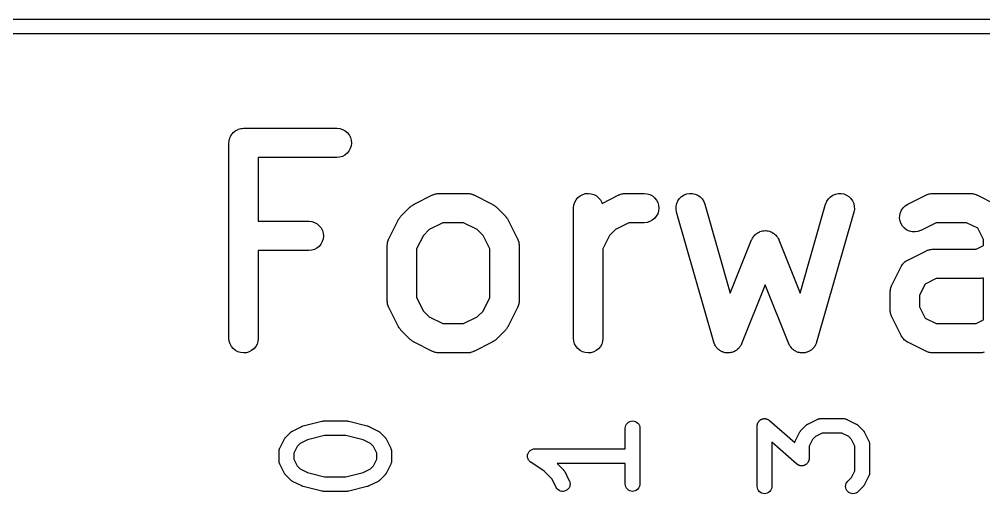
# Model space of a CAD drawing. Extents: x 108.9 to 171.3, y -114.4 to -56.8.
# Drawn here: x 141.5 to 151.36, y -61.68 to -56.82 of the extents above; entities that cross this region are included whole.
import ezdxf

# ---------------------------------------------------------------- set-up
doc = ezdxf.new("R2010")
doc.units = 0
doc.header["$MEASUREMENT"] = 0
doc.layers.add('BLACK', color=7, linetype='CONTINUOUS')

msp = doc.modelspace()

# ---------------------------------------------------------------- linework, layer by layer
at = {"layer": 'BLACK', "linetype": 'CONTINUOUS'}
for p, q in [((108.97, -56.821), (171.192, -56.821)), ((171.121, -56.971), (109.041, -56.971)), ((143.68, -57.9912), (143.689, -57.9803)), ((143.689, -57.9803), (143.69, -57.98)), ((143.69, -57.9796), (143.701, -57.9707)), ((143.69, -57.98), (143.69, -57.9796)), ((143.701, -57.9707), (143.712, -57.9618)), ((143.712, -57.9618), (143.713, -57.9616)), ((143.713, -57.9612), (143.726, -57.9547)), ((143.713, -57.9616), (143.713, -57.9612)), ((143.726, -57.9547), (143.738, -57.9481)), ((143.738, -57.9479), (143.739, -57.9477)), ((143.738, -57.9481), (143.738, -57.9479)), ((143.739, -57.9477), (143.753, -57.9437)), ((143.753, -57.9437), (143.766, -57.9396)), ((143.766, -57.9396), (143.767, -57.9396)), ((143.767, -57.9394), (143.781, -57.9381)), ((143.767, -57.9396), (143.767, -57.9394)), ((143.781, -57.9381), (143.795, -57.9368)), ((143.795, -57.9368), (144.748, -57.9368)), ((144.748, -57.9368), (144.75, -57.9368)), ((144.75, -57.9368), (144.779, -57.94)), ((144.779, -57.94), (144.807, -57.9489)), ((144.807, -57.9489), (144.832, -57.963)), ((144.832, -57.963), (144.855, -57.9818)), ((144.855, -57.9818), (144.873, -58.0046)), ((143.645, -58.0847), (143.647, -58.0706)), ((143.647, -58.0706), (143.648, -58.0566)), ((143.648, -58.0556), (143.653, -58.0421)), ((143.648, -58.0561), (143.648, -58.0556)), ((143.648, -58.0566), (143.648, -58.0561)), ((143.653, -58.0421), (143.657, -58.0286)), ((143.657, -58.0277), (143.664, -58.0153)), ((143.657, -58.0282), (143.657, -58.0277)), ((143.657, -58.0286), (143.657, -58.0282)), ((143.664, -58.0153), (143.671, -58.0029)), ((143.671, -58.002), (143.68, -57.9912)), ((143.671, -58.0025), (143.671, -58.002)), ((143.671, -58.0029), (143.671, -58.0025)), ((144.873, -58.0046), (144.887, -58.0306)), ((144.887, -58.0306), (144.895, -58.0587)), ((144.895, -58.0587), (144.898, -58.0878)), ((143.645, -58.0857), (143.645, -58.0847)), ((143.645, -58.0868), (143.645, -58.0857)), ((143.645, -58.0857), (143.645, -58.0857)), ((143.645, -58.0857), (143.645, -58.0857)), ((143.645, -60.0868), (143.645, -58.0868)), ((144.872, -58.1706), (144.853, -58.1932)), ((144.886, -58.1449), (144.872, -58.1706)), ((144.894, -58.1169), (144.886, -58.1449)), ((144.898, -58.0878), (144.894, -58.1169)), ((144.748, -58.2368), (143.945, -58.2368)), ((143.945, -58.2368), (143.945, -58.8891)), ((144.777, -58.2339), (144.748, -58.2368)), ((144.805, -58.2254), (144.777, -58.2339)), ((144.831, -58.2117), (144.805, -58.2254)), ((144.853, -58.1932), (144.831, -58.2117)), ((145.538, -58.7145), (145.728, -58.6193)), ((145.728, -58.6193), (145.73, -58.6183)), ((145.73, -58.6183), (145.734, -58.6168)), ((145.734, -58.6168), (145.738, -58.6147)), ((145.738, -58.6147), (145.748, -58.6118)), ((145.748, -58.6118), (145.757, -58.6082)), ((145.757, -58.6082), (145.762, -58.6076)), ((145.762, -58.6076), (145.766, -58.6063)), ((145.766, -58.6063), (145.776, -58.6053)), ((145.776, -58.6053), (145.786, -58.6037)), ((145.786, -58.6037), (145.791, -58.6039)), ((145.791, -58.6039), (145.795, -58.6034)), ((145.795, -58.6034), (146.081, -58.6034)), ((146.081, -58.6034), (146.083, -58.6034)), ((146.083, -58.6034), (146.087, -58.6039)), ((146.087, -58.6039), (146.092, -58.6038)), ((146.092, -58.6038), (146.102, -58.6056)), ((146.102, -58.6056), (146.112, -58.6067)), ((146.112, -58.6067), (146.116, -58.608)), ((146.116, -58.608), (146.121, -58.6088)), ((146.121, -58.6088), (146.13, -58.6125)), ((146.13, -58.6125), (146.14, -58.6156)), ((146.14, -58.6156), (146.144, -58.6177)), ((146.144, -58.6177), (146.148, -58.6193)), ((146.148, -58.6193), (146.338, -58.7145)), ((147.181, -58.6943), (147.195, -58.6687)), ((147.195, -58.6687), (147.214, -58.6463)), ((147.214, -58.6463), (147.237, -58.6279)), ((147.237, -58.6279), (147.263, -58.6143)), ((147.263, -58.6143), (147.291, -58.6061)), ((147.291, -58.6061), (147.32, -58.6034)), ((147.32, -58.6034), (147.349, -58.6065)), ((147.349, -58.6065), (147.377, -58.6151)), ((147.377, -58.6151), (147.403, -58.6291)), ((147.403, -58.6291), (147.425, -58.6477)), ((147.425, -58.6477), (147.444, -58.6704)), ((147.444, -58.6704), (147.458, -58.6963)), ((147.46, -58.7055), (147.633, -58.6193)), ((147.633, -58.6193), (147.635, -58.6183)), ((147.635, -58.6183), (147.639, -58.6168)), ((147.639, -58.6168), (147.643, -58.6147)), ((147.643, -58.6147), (147.653, -58.6118)), ((147.653, -58.6118), (147.662, -58.6082)), ((147.662, -58.6082), (147.667, -58.6076)), ((147.667, -58.6076), (147.671, -58.6063)), ((147.671, -58.6063), (147.681, -58.6053)), ((147.681, -58.6053), (147.691, -58.6037)), ((147.691, -58.6037), (147.696, -58.6039)), ((147.696, -58.6039), (147.7, -58.6034)), ((147.7, -58.6034), (147.89, -58.6034)), ((147.89, -58.6034), (147.892, -58.6034)), ((147.892, -58.6034), (147.922, -58.6067)), ((147.922, -58.6067), (147.949, -58.6156)), ((147.949, -58.6156), (147.975, -58.6297)), ((147.975, -58.6297), (147.998, -58.6485)), ((147.998, -58.6485), (148.016, -58.6713)), ((148.016, -58.6713), (148.029, -58.6972)), ((148.236, -58.6792), (148.253, -58.6553)), ((148.253, -58.6553), (148.274, -58.6351)), ((148.274, -58.6351), (148.299, -58.6195)), ((148.299, -58.6195), (148.326, -58.6089)), ((148.326, -58.6089), (148.355, -58.6039)), ((148.355, -58.6039), (148.384, -58.6045)), ((148.384, -58.6045), (148.413, -58.6108)), ((148.413, -58.6108), (148.44, -58.6226)), ((148.44, -58.6226), (148.464, -58.6393)), ((148.464, -58.6393), (148.484, -58.6604)), ((148.484, -58.6604), (148.5, -58.685)), ((149.758, -58.6831), (149.774, -58.6587)), ((149.774, -58.6587), (149.795, -58.6379)), ((149.795, -58.6379), (149.819, -58.6215)), ((149.819, -58.6215), (149.846, -58.6102)), ((149.846, -58.6102), (149.875, -58.6043)), ((149.875, -58.6043), (149.904, -58.604)), ((149.904, -58.604), (149.933, -58.6095)), ((149.933, -58.6095), (149.96, -58.6204)), ((149.96, -58.6204), (149.984, -58.6364)), ((149.984, -58.6364), (150.005, -58.6569)), ((150.005, -58.6569), (150.022, -58.681)), ((150.585, -58.7145), (150.776, -58.6193)), ((150.776, -58.6193), (150.778, -58.6183)), ((150.778, -58.6183), (150.782, -58.6168)), ((150.782, -58.6168), (150.786, -58.6147)), ((150.786, -58.6147), (150.795, -58.6118)), ((150.795, -58.6118), (150.805, -58.6082)), ((150.805, -58.6082), (150.809, -58.6076)), ((150.809, -58.6076), (150.814, -58.6063)), ((150.814, -58.6063), (150.824, -58.6053)), ((150.824, -58.6053), (150.834, -58.6037)), ((150.834, -58.6037), (150.838, -58.6039)), ((150.838, -58.6039), (150.843, -58.6034)), ((150.843, -58.6034), (151.224, -58.6034)), ((151.224, -58.6034), (151.226, -58.6034)), ((151.226, -58.6034), (151.23, -58.6039)), ((151.23, -58.6039), (151.235, -58.6038)), ((151.235, -58.6038), (151.245, -58.6056)), ((151.245, -58.6056), (151.255, -58.6067)), ((151.255, -58.6067), (151.259, -58.608)), ((151.259, -58.608), (151.263, -58.6088)), ((151.263, -58.6088), (151.273, -58.6125)), ((151.273, -58.6125), (151.283, -58.6156)), ((151.283, -58.6156), (151.287, -58.6177)), ((151.287, -58.6177), (151.291, -58.6193)), ((151.291, -58.6193), (151.481, -58.7145)), ((145.403, -58.8378), (145.499, -58.7426)), ((145.499, -58.7426), (145.5, -58.7411)), ((145.5, -58.7411), (145.507, -58.7359)), ((145.507, -58.7359), (145.513, -58.7301)), ((145.513, -58.7301), (145.518, -58.7268)), ((145.518, -58.7268), (145.523, -58.7229)), ((145.523, -58.7229), (145.53, -58.719)), ((145.53, -58.719), (145.538, -58.7145)), ((146.338, -58.7145), (146.34, -58.7155)), ((146.34, -58.7155), (146.347, -58.72)), ((146.347, -58.72), (146.355, -58.724)), ((146.355, -58.724), (146.36, -58.728)), ((146.36, -58.728), (146.365, -58.7314)), ((146.365, -58.7314), (146.371, -58.7373)), ((146.371, -58.7373), (146.377, -58.7426)), ((146.377, -58.7426), (146.473, -58.8378)), ((147.169, -58.7513), (147.172, -58.7222)), ((147.169, -58.7534), (147.169, -58.7513)), ((147.169, -60.0868), (147.169, -58.7534)), ((147.172, -58.7222), (147.181, -58.6943)), ((147.458, -58.6963), (147.46, -58.7055)), ((148.029, -58.6972), (148.038, -58.7253)), ((148.04, -58.7545), (148.037, -58.7836)), ((148.038, -58.7253), (148.04, -58.7545)), ((148.217, -58.7637), (148.218, -58.7345)), ((148.222, -58.7926), (148.217, -58.7637)), ((148.218, -58.7345), (148.224, -58.7059)), ((148.224, -58.7059), (148.236, -58.6792)), ((148.5, -58.685), (148.511, -58.7122)), ((148.511, -58.7122), (148.771, -59.6237)), ((149.486, -59.6237), (149.746, -58.7122)), ((149.746, -58.7122), (149.747, -58.7102)), ((149.747, -58.7102), (149.758, -58.6831)), ((150.022, -58.681), (150.033, -58.7079)), ((150.033, -58.7079), (150.039, -58.7366)), ((150.04, -58.7658), (150.035, -58.7946)), ((150.039, -58.7366), (150.04, -58.7658)), ((150.522, -58.774), (150.539, -58.7502)), ((150.539, -58.7502), (150.56, -58.7301)), ((150.56, -58.7301), (150.585, -58.7145)), ((145.376, -58.875), (145.381, -58.8679)), ((145.381, -58.8679), (145.385, -58.8605)), ((145.385, -58.8605), (145.389, -58.8556)), ((145.389, -58.8556), (145.392, -58.8504)), ((145.392, -58.8504), (145.398, -58.8443)), ((145.398, -58.8443), (145.403, -58.8378)), ((146.473, -58.8378), (146.474, -58.8393)), ((146.474, -58.8393), (146.479, -58.8459)), ((146.479, -58.8459), (146.485, -58.852)), ((146.485, -58.852), (146.488, -58.8573)), ((146.488, -58.8573), (146.492, -58.8622)), ((146.492, -58.8622), (146.496, -58.8697)), ((146.496, -58.8697), (146.501, -58.8768)), ((147.996, -58.8599), (147.973, -58.8784)), ((148.015, -58.8373), (147.996, -58.8599)), ((148.029, -58.8116), (148.015, -58.8373)), ((148.037, -58.7836), (148.029, -58.8116)), ((148.222, -58.7946), (148.222, -58.7926)), ((148.603, -60.128), (148.222, -58.7946)), ((150.035, -58.7946), (149.654, -60.128)), ((150.503, -58.8585), (150.504, -58.8293)), ((150.507, -58.8874), (150.503, -58.8585)), ((150.504, -58.8293), (150.51, -58.8007)), ((150.51, -58.8007), (150.522, -58.774)), ((143.945, -58.8891), (144.462, -58.8891)), ((144.462, -58.8891), (144.464, -58.8892)), ((144.464, -58.8892), (144.493, -58.8924)), ((144.493, -58.8924), (144.521, -58.9013)), ((144.521, -58.9013), (144.547, -58.9154)), ((144.547, -58.9154), (144.569, -58.9342)), ((144.569, -58.9342), (144.587, -58.957)), ((144.587, -58.957), (144.601, -58.983)), ((145.28, -59.0673), (145.375, -58.8768)), ((145.375, -58.8768), (145.376, -58.875)), ((145.831, -58.9034), (145.694, -58.9719)), ((146.045, -58.9034), (145.831, -58.9034)), ((146.182, -58.9719), (146.045, -58.9034)), ((146.501, -58.8768), (146.596, -59.0673)), ((147.735, -58.9034), (147.598, -58.9719)), ((147.89, -58.9034), (147.735, -58.9034)), ((147.92, -58.9006), (147.89, -58.9034)), ((147.948, -58.8921), (147.92, -58.9006)), ((147.973, -58.8784), (147.948, -58.8921)), ((150.518, -58.9148), (150.507, -58.8874)), ((150.533, -58.9397), (150.518, -58.9148)), ((150.553, -58.9611), (150.533, -58.9397)), ((150.577, -58.9783), (150.553, -58.9611)), ((150.878, -58.9034), (150.719, -58.9828)), ((151.188, -58.9034), (150.878, -58.9034)), ((151.302, -58.9605), (151.188, -58.9034)), ((151.359, -59.0746), (151.302, -58.9605)), ((144.601, -58.983), (144.609, -59.011)), ((144.609, -59.011), (144.612, -59.0402)), ((144.612, -59.0402), (144.609, -59.0693)), ((145.278, -59.0714), (145.28, -59.0673)), ((145.633, -59.0328), (145.564, -59.1698)), ((145.694, -58.9719), (145.633, -59.0328)), ((146.243, -59.0328), (146.182, -58.9719)), ((146.312, -59.1698), (146.243, -59.0328)), ((146.596, -59.0673), (146.597, -59.0692)), ((147.537, -59.0328), (147.469, -59.1698)), ((147.598, -58.9719), (147.537, -59.0328)), ((148.991, -59.0739), (148.998, -59.0624)), ((148.998, -59.0624), (149.004, -59.0509)), ((149.004, -59.0509), (149.005, -59.0497)), ((149.005, -59.0497), (149.006, -59.0483)), ((149.006, -59.0483), (149.014, -59.0384)), ((149.014, -59.0384), (149.022, -59.0283)), ((149.022, -59.0283), (149.024, -59.0273)), ((149.024, -59.0273), (149.025, -59.0261)), ((149.025, -59.0261), (149.035, -59.018)), ((149.035, -59.018), (149.045, -59.0097)), ((149.045, -59.0097), (149.046, -59.009)), ((149.046, -59.009), (149.048, -59.008)), ((149.048, -59.008), (149.059, -59.0021)), ((149.059, -59.0021), (149.071, -58.9959)), ((149.071, -58.9959), (149.072, -58.9954)), ((149.072, -58.9954), (149.074, -58.9947)), ((149.074, -58.9947), (149.086, -58.9912)), ((149.086, -58.9912), (149.099, -58.9873)), ((149.099, -58.9873), (149.1, -58.9872)), ((149.1, -58.9872), (149.102, -58.9868)), ((149.102, -58.9868), (149.115, -58.9857)), ((149.115, -58.9857), (149.128, -58.9844)), ((149.128, -58.9844), (149.13, -58.9845)), ((149.13, -58.9845), (149.131, -58.9844)), ((149.131, -58.9844), (149.144, -58.9859)), ((149.144, -58.9859), (149.157, -58.9871)), ((149.157, -58.9871), (149.159, -58.9876)), ((149.159, -58.9876), (149.16, -58.9878)), ((149.16, -58.9878), (149.173, -58.9918)), ((149.173, -58.9918), (149.185, -58.9955)), ((149.185, -58.9955), (149.187, -58.9962)), ((149.187, -58.9962), (149.188, -58.9967)), ((149.188, -58.9967), (149.2, -59.0031)), ((149.2, -59.0031), (149.211, -59.0092)), ((149.211, -59.0092), (149.212, -59.0101)), ((149.212, -59.0101), (149.214, -59.0109)), ((149.214, -59.0109), (149.224, -59.0194)), ((149.224, -59.0194), (149.234, -59.0276)), ((149.234, -59.0276), (149.235, -59.0288)), ((149.235, -59.0288), (149.236, -59.0298)), ((149.236, -59.0298), (149.244, -59.04)), ((149.244, -59.04), (149.253, -59.0501)), ((149.253, -59.0501), (149.253, -59.0515)), ((149.253, -59.0515), (149.254, -59.0527)), ((149.254, -59.0527), (149.26, -59.0643)), ((149.26, -59.0643), (149.267, -59.0758)), ((150.603, -58.9905), (150.577, -58.9783)), ((150.632, -58.9973), (150.603, -58.9905)), ((150.661, -58.9984), (150.632, -58.9973)), ((150.69, -58.9938), (150.661, -58.9984)), ((150.717, -58.9838), (150.69, -58.9938)), ((150.719, -58.9828), (150.717, -58.9838)), ((144.545, -59.1641), (144.519, -59.1778)), ((144.568, -59.1456), (144.545, -59.1641)), ((144.586, -59.123), (144.568, -59.1456)), ((144.6, -59.0973), (144.586, -59.123)), ((144.609, -59.0693), (144.6, -59.0973)), ((145.264, -59.1323), (145.265, -59.1279)), ((145.264, -59.1344), (145.264, -59.1323)), ((145.264, -59.7058), (145.264, -59.1344)), ((145.265, -59.1235), (145.266, -59.1134)), ((145.265, -59.1279), (145.265, -59.1235)), ((145.266, -59.1134), (145.267, -59.1032)), ((145.267, -59.1032), (145.269, -59.099)), ((145.269, -59.099), (145.27, -59.0946)), ((145.27, -59.0946), (145.273, -59.0851)), ((145.273, -59.0851), (145.276, -59.0753)), ((145.276, -59.0753), (145.278, -59.0714)), ((146.597, -59.0692), (146.598, -59.0733)), ((146.598, -59.0733), (146.6, -59.0772)), ((146.6, -59.0772), (146.603, -59.087)), ((146.603, -59.087), (146.607, -59.0967)), ((146.607, -59.0967), (146.608, -59.101)), ((146.608, -59.101), (146.609, -59.1052)), ((146.609, -59.1052), (146.61, -59.1154)), ((146.61, -59.1154), (146.612, -59.1256)), ((146.612, -59.1256), (146.611, -59.13)), ((146.611, -59.13), (146.612, -59.1344)), ((146.612, -59.1344), (146.612, -59.7058)), ((148.771, -59.6237), (148.989, -59.0787)), ((148.989, -59.0787), (148.99, -59.0767)), ((148.99, -59.0767), (148.991, -59.0754)), ((148.991, -59.0754), (148.991, -59.0739)), ((149.267, -59.0758), (149.267, -59.0773)), ((149.267, -59.0773), (149.268, -59.0787)), ((149.268, -59.0787), (149.486, -59.6237)), ((151.284, -59.1749), (151.359, -59.1369)), ((151.359, -59.1369), (151.359, -59.0746)), ((144.462, -59.1891), (143.945, -59.1891)), ((143.945, -59.1891), (143.945, -60.0868)), ((144.491, -59.1863), (144.462, -59.1891)), ((144.519, -59.1778), (144.491, -59.1863)), ((145.564, -59.1698), (145.564, -59.6704)), ((146.312, -59.6704), (146.312, -59.1698)), ((147.469, -59.1698), (147.469, -60.0868)), ((150.585, -59.2859), (150.776, -59.1907)), ((150.776, -59.1907), (150.778, -59.1898)), ((150.778, -59.1898), (150.782, -59.1882)), ((150.782, -59.1882), (150.786, -59.1862)), ((150.786, -59.1862), (150.795, -59.1832)), ((150.795, -59.1832), (150.805, -59.1797)), ((150.805, -59.1797), (150.809, -59.179)), ((150.809, -59.179), (150.814, -59.1777)), ((150.814, -59.1777), (150.824, -59.1767)), ((150.824, -59.1767), (150.834, -59.1751)), ((150.834, -59.1751), (150.838, -59.1753)), ((150.838, -59.1753), (150.843, -59.1749)), ((150.843, -59.1749), (151.284, -59.1749)), ((150.423, -59.5435), (150.518, -59.353)), ((150.518, -59.353), (150.519, -59.3511)), ((150.519, -59.3511), (150.521, -59.3484)), ((150.521, -59.3484), (150.522, -59.3455)), ((150.522, -59.3455), (150.529, -59.3362)), ((150.529, -59.3362), (150.535, -59.3266)), ((150.535, -59.3266), (150.537, -59.3243)), ((150.537, -59.3243), (150.539, -59.3216)), ((150.539, -59.3216), (150.547, -59.3138)), ((150.547, -59.3138), (150.555, -59.3056)), ((150.555, -59.3056), (150.558, -59.3037)), ((150.558, -59.3037), (150.56, -59.3015)), ((150.56, -59.3015), (150.57, -59.2954)), ((150.57, -59.2954), (150.579, -59.2889)), ((150.579, -59.2889), (150.582, -59.2877)), ((150.582, -59.2877), (150.585, -59.2859)), ((149.128, -59.5383), (148.887, -60.1425)), ((149.37, -60.1425), (149.128, -59.5383)), ((150.416, -59.5613), (150.419, -59.5515)), ((150.419, -59.5515), (150.421, -59.5476)), ((150.421, -59.5476), (150.423, -59.5435)), ((150.764, -59.5319), (150.707, -59.646)), ((150.878, -59.4749), (150.764, -59.5319)), ((151.319, -59.4749), (150.878, -59.4749)), ((151.323, -59.4744), (151.319, -59.4749)), ((151.328, -59.4746), (151.323, -59.4744)), ((151.338, -59.473), (151.328, -59.4746)), ((151.348, -59.472), (151.338, -59.473)), ((151.352, -59.4707), (151.348, -59.472)), ((151.357, -59.47), (151.352, -59.4707)), ((151.359, -59.469), (151.357, -59.47)), ((151.359, -59.8988), (151.359, -59.469)), ((150.407, -59.5997), (150.409, -59.5896)), ((150.408, -59.6041), (150.407, -59.5997)), ((150.407, -59.6085), (150.408, -59.6041)), ((150.407, -59.6106), (150.407, -59.6085)), ((150.407, -59.801), (150.407, -59.6106)), ((150.409, -59.5896), (150.41, -59.5794)), ((150.41, -59.5794), (150.412, -59.5752)), ((150.412, -59.5708), (150.416, -59.5613)), ((150.412, -59.5752), (150.412, -59.5708)), ((150.707, -59.646), (150.707, -59.7656)), ((145.265, -59.7102), (145.264, -59.7058)), ((145.264, -59.7146), (145.265, -59.7102)), ((145.266, -59.7247), (145.264, -59.7146)), ((145.267, -59.7349), (145.266, -59.7247)), ((145.268, -59.7392), (145.267, -59.7349)), ((145.269, -59.7435), (145.268, -59.7392)), ((145.273, -59.7531), (145.269, -59.7435)), ((145.276, -59.763), (145.273, -59.7531)), ((145.564, -59.6704), (145.633, -59.8074)), ((146.243, -59.8074), (146.312, -59.6704)), ((146.603, -59.7551), (146.6, -59.7649)), ((146.606, -59.7456), (146.603, -59.7551)), ((146.607, -59.7412), (146.606, -59.7456)), ((146.609, -59.737), (146.607, -59.7412)), ((146.61, -59.7268), (146.609, -59.737)), ((146.611, -59.7167), (146.61, -59.7268)), ((146.612, -59.7079), (146.611, -59.7123)), ((146.611, -59.7123), (146.611, -59.7167)), ((146.612, -59.7058), (146.612, -59.7079)), ((145.278, -59.7669), (145.276, -59.763)), ((145.279, -59.771), (145.278, -59.7669)), ((145.28, -59.7729), (145.279, -59.771)), ((145.375, -59.9634), (145.28, -59.7729)), ((145.633, -59.8074), (145.694, -59.8682)), ((146.182, -59.8682), (146.243, -59.8074)), ((146.596, -59.7729), (146.501, -59.9634)), ((146.598, -59.7688), (146.596, -59.7729)), ((146.6, -59.7649), (146.598, -59.7688)), ((150.407, -59.8054), (150.407, -59.801)), ((150.407, -59.8099), (150.407, -59.8054)), ((150.409, -59.82), (150.407, -59.8099)), ((150.41, -59.8302), (150.409, -59.82)), ((150.411, -59.8344), (150.41, -59.8302)), ((150.412, -59.8388), (150.411, -59.8344)), ((150.415, -59.8484), (150.412, -59.8388)), ((150.418, -59.8582), (150.415, -59.8484)), ((150.707, -59.7656), (150.764, -59.8797)), ((145.694, -59.8682), (145.831, -59.9368)), ((145.831, -59.9368), (146.045, -59.9368)), ((146.045, -59.9368), (146.182, -59.8682)), ((150.42, -59.8621), (150.418, -59.8582)), ((150.422, -59.8662), (150.42, -59.8621)), ((150.423, -59.8681), (150.422, -59.8662)), ((150.518, -60.0586), (150.423, -59.8681)), ((150.764, -59.8797), (150.878, -59.9368)), ((150.878, -59.9368), (151.284, -59.9368)), ((151.284, -59.9368), (151.359, -59.8988)), ((145.38, -59.9705), (145.375, -59.9634)), ((145.384, -59.978), (145.38, -59.9705)), ((145.388, -59.9829), (145.384, -59.978)), ((145.391, -59.9881), (145.388, -59.9829)), ((145.397, -59.9943), (145.391, -59.9881)), ((145.402, -60.0009), (145.397, -59.9943)), ((145.403, -60.0024), (145.402, -60.0009)), ((145.499, -60.0976), (145.403, -60.0024)), ((146.473, -60.0024), (146.377, -60.0976)), ((146.478, -59.9958), (146.473, -60.0024)), ((146.484, -59.9898), (146.478, -59.9958)), ((146.487, -59.9846), (146.484, -59.9898)), ((146.491, -59.9797), (146.487, -59.9846)), ((146.495, -59.9723), (146.491, -59.9797)), ((146.5, -59.9652), (146.495, -59.9723)), ((146.501, -59.9634), (146.5, -59.9652)), ((143.648, -60.1159), (143.645, -60.0868)), ((143.656, -60.1439), (143.648, -60.1159)), ((143.67, -60.1698), (143.656, -60.1439)), ((143.933, -60.1459), (143.919, -60.1715)), ((143.942, -60.1179), (143.933, -60.1459)), ((143.945, -60.0889), (143.942, -60.1179)), ((143.945, -60.0868), (143.945, -60.0889)), ((145.505, -60.1029), (145.499, -60.0976)), ((145.511, -60.1088), (145.505, -60.1029)), ((145.516, -60.1122), (145.511, -60.1088)), ((145.521, -60.1162), (145.516, -60.1122)), ((145.529, -60.1202), (145.521, -60.1162)), ((145.536, -60.1247), (145.529, -60.1202)), ((145.538, -60.1257), (145.536, -60.1247)), ((145.728, -60.2209), (145.538, -60.1257)), ((146.338, -60.1257), (146.148, -60.2209)), ((146.346, -60.1212), (146.338, -60.1257)), ((146.353, -60.1173), (146.346, -60.1212)), ((146.358, -60.1134), (146.353, -60.1173)), ((146.363, -60.1101), (146.358, -60.1134)), ((146.369, -60.1043), (146.363, -60.1101)), ((146.376, -60.0991), (146.369, -60.1043)), ((146.377, -60.0976), (146.376, -60.0991)), ((147.172, -60.1159), (147.169, -60.0868)), ((147.18, -60.1439), (147.172, -60.1159)), ((147.194, -60.1698), (147.18, -60.1439)), ((147.457, -60.1459), (147.443, -60.1715)), ((147.466, -60.1179), (147.457, -60.1459)), ((147.469, -60.0889), (147.466, -60.1179)), ((147.469, -60.0868), (147.469, -60.0889)), ((148.607, -60.1366), (148.603, -60.128)), ((148.609, -60.1454), (148.607, -60.1366)), ((148.612, -60.1501), (148.609, -60.1454)), ((148.614, -60.1552), (148.612, -60.1501)), ((148.886, -60.1444), (148.882, -60.1525)), ((148.887, -60.1425), (148.886, -60.1444)), ((149.374, -60.1507), (149.37, -60.1425)), ((149.378, -60.1591), (149.374, -60.1507)), ((149.644, -60.152), (149.642, -60.1571)), ((149.647, -60.1473), (149.644, -60.152)), ((149.65, -60.1385), (149.647, -60.1473)), ((149.653, -60.13), (149.65, -60.1385)), ((149.654, -60.128), (149.653, -60.13)), ((150.52, -60.0613), (150.518, -60.0586)), ((150.521, -60.0643), (150.52, -60.0613)), ((150.528, -60.0737), (150.521, -60.0643)), ((150.534, -60.0834), (150.528, -60.0737)), ((150.536, -60.0857), (150.534, -60.0834)), ((150.538, -60.0884), (150.536, -60.0857)), ((150.546, -60.0964), (150.538, -60.0884)), ((150.554, -60.1047), (150.546, -60.0964)), ((150.556, -60.1066), (150.554, -60.1047)), ((150.559, -60.1088), (150.556, -60.1066)), ((150.568, -60.115), (150.559, -60.1088)), ((150.578, -60.1216), (150.568, -60.115)), ((150.581, -60.123), (150.578, -60.1216)), ((150.583, -60.1247), (150.581, -60.123)), ((150.585, -60.1257), (150.583, -60.1247)), ((150.776, -60.2209), (150.585, -60.1257)), ((143.689, -60.1925), (143.67, -60.1698)), ((143.711, -60.2111), (143.689, -60.1925)), ((143.737, -60.225), (143.711, -60.2111)), ((143.765, -60.2337), (143.737, -60.225)), ((143.794, -60.2368), (143.765, -60.2337)), ((143.823, -60.2341), (143.794, -60.2368)), ((143.851, -60.2258), (143.823, -60.2341)), ((143.877, -60.2123), (143.851, -60.2258)), ((143.9, -60.1939), (143.877, -60.2123)), ((143.919, -60.1715), (143.9, -60.1939)), ((145.732, -60.2225), (145.728, -60.2209)), ((145.736, -60.2246), (145.732, -60.2225)), ((145.746, -60.2277), (145.736, -60.2246)), ((145.755, -60.2314), (145.746, -60.2277)), ((145.76, -60.2321), (145.755, -60.2314)), ((145.764, -60.2335), (145.76, -60.2321)), ((145.774, -60.2346), (145.764, -60.2335)), ((145.784, -60.2364), (145.774, -60.2346)), ((145.789, -60.2363), (145.784, -60.2364)), ((145.793, -60.2367), (145.789, -60.2363)), ((145.795, -60.2368), (145.793, -60.2367)), ((146.081, -60.2368), (145.795, -60.2368)), ((146.085, -60.2363), (146.081, -60.2368)), ((146.09, -60.2365), (146.085, -60.2363)), ((146.1, -60.2349), (146.09, -60.2365)), ((146.11, -60.2339), (146.1, -60.2349)), ((146.114, -60.2326), (146.11, -60.2339)), ((146.119, -60.2319), (146.114, -60.2326)), ((146.128, -60.2284), (146.119, -60.2319)), ((146.138, -60.2254), (146.128, -60.2284)), ((146.142, -60.2234), (146.138, -60.2254)), ((146.146, -60.2218), (146.142, -60.2234)), ((146.148, -60.2209), (146.146, -60.2218)), ((147.213, -60.1925), (147.194, -60.1698)), ((147.235, -60.2111), (147.213, -60.1925)), ((147.261, -60.225), (147.235, -60.2111)), ((147.289, -60.2337), (147.261, -60.225)), ((147.318, -60.2368), (147.289, -60.2337)), ((147.347, -60.2341), (147.318, -60.2368)), ((147.375, -60.2258), (147.347, -60.2341)), ((147.401, -60.2123), (147.375, -60.2258)), ((147.424, -60.1939), (147.401, -60.2123)), ((147.443, -60.1715), (147.424, -60.1939)), ((148.619, -60.163), (148.614, -60.1552)), ((148.623, -60.1711), (148.619, -60.163)), ((148.627, -60.1752), (148.623, -60.1711)), ((148.63, -60.1798), (148.627, -60.1752)), ((148.636, -60.1865), (148.63, -60.1798)), ((148.642, -60.1936), (148.636, -60.1865)), ((148.646, -60.197), (148.642, -60.1936)), ((148.65, -60.2009), (148.646, -60.197)), ((148.658, -60.2062), (148.65, -60.2009)), ((148.665, -60.212), (148.658, -60.2062)), ((148.67, -60.2145), (148.665, -60.212)), ((148.674, -60.2176), (148.67, -60.2145)), ((148.683, -60.2213), (148.674, -60.2176)), ((148.691, -60.2256), (148.683, -60.2213)), ((148.696, -60.2272), (148.691, -60.2256)), ((148.701, -60.2294), (148.696, -60.2272)), ((148.71, -60.2314), (148.701, -60.2294)), ((148.719, -60.234), (148.71, -60.2314)), ((148.724, -60.2345), (148.719, -60.234)), ((148.73, -60.2357), (148.724, -60.2345)), ((148.739, -60.2359), (148.73, -60.2357)), ((148.748, -60.2368), (148.739, -60.2359)), ((148.753, -60.2362), (148.748, -60.2368)), ((148.759, -60.2363), (148.753, -60.2362)), ((148.768, -60.2347), (148.759, -60.2363)), ((148.777, -60.2338), (148.768, -60.2347)), ((148.782, -60.2322), (148.777, -60.2338)), ((148.788, -60.2313), (148.782, -60.2322)), ((148.796, -60.2279), (148.788, -60.2313)), ((148.805, -60.2252), (148.796, -60.2279)), ((148.81, -60.2227), (148.805, -60.2252)), ((148.815, -60.2207), (148.81, -60.2227)), ((148.823, -60.2158), (148.815, -60.2207)), ((148.831, -60.2114), (148.823, -60.2158)), ((148.835, -60.208), (148.831, -60.2114)), ((148.84, -60.2051), (148.835, -60.208)), ((148.846, -60.1987), (148.84, -60.2051)), ((148.854, -60.1928), (148.846, -60.1987)), ((148.857, -60.1886), (148.854, -60.1928)), ((148.861, -60.1849), (148.857, -60.1886)), ((148.866, -60.1773), (148.861, -60.1849)), ((148.872, -60.1702), (148.866, -60.1773)), ((148.875, -60.1654), (148.872, -60.1702)), ((148.878, -60.161), (148.875, -60.1654)), ((148.882, -60.1525), (148.878, -60.161)), ((149.381, -60.1636), (149.378, -60.1591)), ((149.384, -60.1685), (149.381, -60.1636)), ((149.389, -60.1757), (149.384, -60.1685)), ((149.395, -60.1833), (149.389, -60.1757)), ((149.399, -60.1871), (149.395, -60.1833)), ((149.402, -60.1913), (149.399, -60.1871)), ((149.409, -60.1973), (149.402, -60.1913)), ((149.416, -60.2038), (149.409, -60.1973)), ((149.42, -60.2067), (149.416, -60.2038)), ((149.424, -60.2102), (149.42, -60.2067)), ((149.432, -60.2147), (149.424, -60.2102)), ((149.44, -60.2198), (149.432, -60.2147)), ((149.445, -60.2218), (149.44, -60.2198)), ((149.45, -60.2244), (149.445, -60.2218)), ((149.459, -60.2273), (149.45, -60.2244)), ((149.467, -60.2307), (149.459, -60.2273)), ((149.473, -60.2317), (149.467, -60.2307)), ((149.478, -60.2334), (149.473, -60.2317)), ((149.487, -60.2344), (149.478, -60.2334)), ((149.496, -60.2362), (149.487, -60.2344)), ((149.501, -60.2361), (149.496, -60.2362)), ((149.507, -60.2367), (149.501, -60.2361)), ((149.516, -60.236), (149.507, -60.2367)), ((149.525, -60.2359), (149.516, -60.236)), ((149.531, -60.2348), (149.525, -60.2359)), ((149.536, -60.2344), (149.531, -60.2348)), ((149.545, -60.2319), (149.536, -60.2344)), ((149.554, -60.23), (149.545, -60.2319)), ((149.559, -60.2279), (149.554, -60.23)), ((149.564, -60.2264), (149.559, -60.2279)), ((149.572, -60.2222), (149.564, -60.2264)), ((149.581, -60.2186), (149.572, -60.2222)), ((149.585, -60.2156), (149.581, -60.2186)), ((149.59, -60.2131), (149.585, -60.2156)), ((149.598, -60.2074), (149.59, -60.2131)), ((149.605, -60.2022), (149.598, -60.2074)), ((149.609, -60.1984), (149.605, -60.2022)), ((149.613, -60.195), (149.609, -60.1984)), ((149.619, -60.188), (149.613, -60.195)), ((149.626, -60.1815), (149.619, -60.188)), ((149.629, -60.1769), (149.626, -60.1815)), ((149.632, -60.1728), (149.629, -60.1769)), ((149.637, -60.1647), (149.632, -60.1728)), ((149.642, -60.1571), (149.637, -60.1647)), ((150.78, -60.2225), (150.776, -60.2209)), ((150.784, -60.2246), (150.78, -60.2225)), ((150.793, -60.2277), (150.784, -60.2246)), ((150.803, -60.2314), (150.793, -60.2277)), ((150.807, -60.2321), (150.803, -60.2314)), ((150.812, -60.2335), (150.807, -60.2321)), ((150.822, -60.2346), (150.812, -60.2335)), ((150.832, -60.2364), (150.822, -60.2346)), ((150.836, -60.2363), (150.832, -60.2364)), ((150.841, -60.2367), (150.836, -60.2363)), ((150.843, -60.2368), (150.841, -60.2367)), ((151.319, -60.2368), (150.843, -60.2368)), ((151.323, -60.2363), (151.319, -60.2368)), ((151.328, -60.2365), (151.323, -60.2363)), ((151.338, -60.2349), (151.328, -60.2365)), ((151.348, -60.2339), (151.338, -60.2349)), ((151.352, -60.2326), (151.348, -60.2339)), ((151.357, -60.2319), (151.352, -60.2326)), ((151.366, -60.2284), (151.357, -60.2319)), ((144.405, -60.9826), (144.595, -60.935)), ((144.595, -60.935), (144.596, -60.9347)), ((144.596, -60.9347), (144.597, -60.9345)), ((144.597, -60.9345), (144.599, -60.9341)), ((144.599, -60.9341), (144.605, -60.9336)), ((144.605, -60.9336), (144.611, -60.9328)), ((144.611, -60.9328), (144.612, -60.9328)), ((144.612, -60.9328), (144.613, -60.9327)), ((144.613, -60.9327), (144.851, -60.9327)), ((144.851, -60.9327), (144.852, -60.9327)), ((144.852, -60.9327), (144.854, -60.9329)), ((144.854, -60.9329), (144.855, -60.9328)), ((144.855, -60.9328), (144.861, -60.9337)), ((144.861, -60.9337), (144.867, -60.9344)), ((144.867, -60.9344), (144.868, -60.9348)), ((144.868, -60.9348), (144.87, -60.935)), ((144.87, -60.935), (145.06, -60.9826)), ((147.731, -60.945), (147.744, -60.9382)), ((147.744, -60.9382), (147.758, -60.934)), ((147.758, -60.934), (147.773, -60.9327)), ((147.773, -60.9327), (147.787, -60.9342)), ((147.787, -60.9342), (147.801, -60.9386)), ((147.801, -60.9386), (147.814, -60.9455)), ((149.059, -60.9415), (149.063, -60.9379)), ((149.063, -60.9379), (149.065, -60.9341)), ((149.065, -60.9341), (149.067, -60.9323)), ((149.067, -60.9323), (149.069, -60.9303)), ((149.069, -60.9303), (149.073, -60.9274)), ((149.073, -60.9274), (149.076, -60.9242)), ((149.076, -60.9242), (149.078, -60.9228)), ((149.078, -60.9228), (149.08, -60.9211)), ((149.08, -60.9211), (149.084, -60.919)), ((149.084, -60.919), (149.088, -60.9165)), ((149.088, -60.9165), (149.091, -60.9156)), ((149.091, -60.9156), (149.093, -60.9144)), ((149.093, -60.9144), (149.098, -60.913)), ((149.098, -60.913), (149.102, -60.9114)), ((149.102, -60.9114), (149.105, -60.911)), ((149.105, -60.911), (149.107, -60.9102)), ((149.107, -60.9102), (149.112, -60.9098)), ((149.112, -60.9098), (149.117, -60.9091)), ((149.117, -60.9091), (149.119, -60.9091)), ((149.119, -60.9091), (149.122, -60.9089)), ((149.122, -60.9089), (149.127, -60.9094)), ((149.127, -60.9094), (149.131, -60.9096)), ((149.131, -60.9096), (149.134, -60.9102)), ((149.134, -60.9102), (149.136, -60.9104)), ((149.136, -60.9104), (149.141, -60.9118)), ((149.141, -60.9118), (149.146, -60.9129)), ((149.146, -60.9129), (149.148, -60.914)), ((149.148, -60.914), (149.15, -60.9148)), ((149.15, -60.9148), (149.155, -60.917)), ((149.155, -60.917), (149.159, -60.9189)), ((149.159, -60.9189), (149.161, -60.9205)), ((149.161, -60.9205), (149.163, -60.9217)), ((149.163, -60.9217), (149.167, -60.9247)), ((149.167, -60.9247), (149.171, -60.9275)), ((149.171, -60.9275), (149.43, -61.1544)), ((149.564, -60.9644), (149.659, -60.9168)), ((149.659, -60.9168), (149.66, -60.9164)), ((149.66, -60.9164), (149.662, -60.9156)), ((149.662, -60.9156), (149.664, -60.9146)), ((149.664, -60.9146), (149.669, -60.9131)), ((149.669, -60.9131), (149.674, -60.9113)), ((149.674, -60.9113), (149.676, -60.911)), ((149.676, -60.911), (149.678, -60.9103)), ((149.678, -60.9103), (149.683, -60.9098)), ((149.683, -60.9098), (149.688, -60.909)), ((149.688, -60.909), (149.691, -60.9091)), ((149.691, -60.9091), (149.693, -60.9089)), ((149.693, -60.9089), (149.931, -60.9089)), ((149.931, -60.9089), (149.932, -60.9089)), ((149.932, -60.9089), (149.934, -60.9092)), ((149.934, -60.9092), (149.936, -60.9091)), ((149.936, -60.9091), (149.941, -60.91)), ((149.941, -60.91), (149.946, -60.9105)), ((149.946, -60.9105), (149.949, -60.9112)), ((149.949, -60.9112), (149.951, -60.9116)), ((149.951, -60.9116), (149.956, -60.9134)), ((149.956, -60.9134), (149.96, -60.915)), ((149.96, -60.915), (149.962, -60.916)), ((149.962, -60.916), (149.964, -60.9168)), ((149.964, -60.9168), (150.06, -60.9644)), ((144.287, -61.0401), (144.291, -61.0381)), ((144.291, -61.0381), (144.294, -61.0359)), ((144.294, -61.0359), (144.389, -60.9883)), ((144.389, -60.9883), (144.39, -60.9878)), ((144.39, -60.9878), (144.391, -60.9877)), ((144.391, -60.9875), (144.397, -60.9851)), ((144.391, -60.9877), (144.391, -60.9875)), ((144.397, -60.9851), (144.404, -60.9827)), ((144.404, -60.9827), (144.405, -60.9826)), ((144.404, -60.9827), (144.404, -60.9827)), ((145.06, -60.9826), (145.061, -60.9828)), ((145.061, -60.9828), (145.061, -60.983)), ((145.061, -60.983), (145.062, -60.983)), ((145.062, -60.983), (145.068, -60.9855)), ((145.068, -60.9855), (145.075, -60.9879)), ((145.075, -60.9879), (145.075, -60.9881)), ((145.075, -60.9881), (145.075, -60.9883)), ((145.075, -60.9883), (145.171, -61.0359)), ((145.171, -61.0359), (145.172, -61.0363)), ((145.172, -61.0363), (145.175, -61.0386)), ((145.175, -61.0386), (145.179, -61.0406)), ((147.697, -61.0067), (147.699, -60.9921)), ((147.697, -61.0077), (147.697, -61.0067)), ((147.697, -61.2184), (147.697, -61.0077)), ((147.699, -60.9921), (147.703, -60.9782)), ((147.703, -60.9782), (147.71, -60.9653)), ((147.71, -60.9653), (147.72, -60.9541)), ((147.72, -60.9541), (147.731, -60.945)), ((147.814, -60.9455), (147.826, -60.9549)), ((147.826, -60.9549), (147.835, -60.9662)), ((147.835, -60.9662), (147.842, -60.9791)), ((147.842, -60.9791), (147.846, -60.9931)), ((147.846, -60.9931), (147.847, -61.0077)), ((147.847, -61.0077), (147.847, -61.5791)), ((149.046, -60.9829), (149.047, -60.9782)), ((149.046, -60.9839), (149.046, -60.9829)), ((149.046, -61.603), (149.046, -60.9839)), ((149.047, -60.9735), (149.048, -60.9709)), ((149.047, -60.9782), (149.047, -60.9735)), ((149.048, -60.9683), (149.049, -60.9638)), ((149.048, -60.9709), (149.048, -60.9683)), ((149.049, -60.9638), (149.051, -60.9593)), ((149.051, -60.9593), (149.052, -60.9569)), ((149.052, -60.9544), (149.055, -60.9502)), ((149.052, -60.9569), (149.052, -60.9544)), ((149.055, -60.9502), (149.057, -60.946)), ((149.057, -60.946), (149.058, -60.9438)), ((149.058, -60.9438), (149.059, -60.9415)), ((149.486, -61.0411), (149.488, -61.0374)), ((149.488, -61.0374), (149.49, -61.035)), ((149.49, -61.035), (149.491, -61.0324)), ((149.491, -61.0324), (149.494, -61.0294)), ((149.494, -61.0294), (149.497, -61.0261)), ((149.497, -61.0261), (149.545, -60.9785)), ((149.545, -60.9778), (149.549, -60.9751)), ((149.545, -60.9785), (149.545, -60.9778)), ((149.549, -60.9751), (149.552, -60.9722)), ((149.552, -60.9722), (149.554, -60.9706)), ((149.554, -60.9706), (149.557, -60.9686)), ((149.557, -60.9686), (149.56, -60.9667)), ((149.56, -60.9667), (149.564, -60.9644)), ((150.06, -60.9644), (150.061, -60.9649)), ((150.061, -60.9649), (150.064, -60.9672)), ((150.064, -60.9672), (150.068, -60.9692)), ((150.068, -60.9692), (150.07, -60.9712)), ((150.07, -60.9712), (150.073, -60.9729)), ((150.073, -60.9729), (150.076, -60.9758)), ((150.076, -60.9758), (150.079, -60.9785)), ((150.079, -60.9785), (150.127, -61.0261)), ((150.127, -61.0261), (150.128, -61.0269)), ((150.128, -61.0269), (150.13, -61.0301)), ((150.13, -61.0301), (150.133, -61.0332)), ((150.133, -61.0332), (150.135, -61.0359)), ((150.135, -61.0359), (150.137, -61.0383)), ((150.137, -61.0383), (150.139, -61.042)), ((144.165, -61.2123), (144.213, -61.117)), ((144.213, -61.1161), (144.216, -61.1126)), ((144.213, -61.117), (144.213, -61.1161)), ((144.216, -61.1126), (144.218, -61.1088)), ((144.218, -61.1088), (144.22, -61.1064)), ((144.22, -61.1064), (144.221, -61.1038)), ((144.221, -61.1038), (144.224, -61.1008)), ((144.224, -61.1008), (144.227, -61.0975)), ((144.227, -61.0975), (144.275, -61.0499)), ((144.275, -61.0492), (144.279, -61.0466)), ((144.275, -61.0499), (144.275, -61.0492)), ((144.279, -61.0466), (144.282, -61.0437)), ((144.282, -61.0437), (144.284, -61.042)), ((144.284, -61.042), (144.287, -61.0401)), ((144.449, -61.1261), (144.372, -61.1646)), ((144.623, -61.0827), (144.449, -61.1261)), ((144.842, -61.0827), (144.623, -61.0827)), ((145.016, -61.1261), (144.842, -61.0827)), ((145.093, -61.1646), (145.016, -61.1261)), ((145.179, -61.0406), (145.181, -61.0426)), ((145.181, -61.0426), (145.184, -61.0443)), ((145.184, -61.0443), (145.187, -61.0472)), ((145.187, -61.0472), (145.19, -61.0499)), ((145.19, -61.0499), (145.238, -61.0975)), ((145.238, -61.0975), (145.239, -61.0983)), ((145.239, -61.0983), (145.241, -61.1016)), ((145.241, -61.1016), (145.244, -61.1046)), ((145.244, -61.1046), (145.246, -61.1073)), ((145.246, -61.1073), (145.248, -61.1097)), ((145.248, -61.1097), (145.25, -61.1135)), ((145.25, -61.1135), (145.252, -61.117)), ((145.252, -61.117), (145.299, -61.2123)), ((149.435, -61.1408), (149.483, -61.0456)), ((149.483, -61.0447), (149.486, -61.0411)), ((149.483, -61.0456), (149.483, -61.0447)), ((149.612, -61.1236), (149.577, -61.1921)), ((149.642, -61.0932), (149.612, -61.1236)), ((149.711, -61.0589), (149.642, -61.0932)), ((149.913, -61.0589), (149.711, -61.0589)), ((149.982, -61.0932), (149.913, -61.0589)), ((150.012, -61.1236), (149.982, -61.0932)), ((150.046, -61.1921), (150.012, -61.1236)), ((150.139, -61.042), (150.141, -61.0456)), ((150.141, -61.0456), (150.188, -61.1408)), ((144.158, -61.2353), (144.159, -61.2302)), ((144.158, -61.2404), (144.158, -61.2353)), ((144.159, -61.2302), (144.16, -61.2281)), ((144.16, -61.2259), (144.162, -61.2211)), ((144.16, -61.2281), (144.16, -61.2259)), ((144.162, -61.2211), (144.163, -61.2163)), ((144.163, -61.2163), (144.165, -61.2143)), ((144.165, -61.2143), (144.165, -61.2123)), ((144.342, -61.195), (144.307, -61.2635)), ((144.372, -61.1646), (144.342, -61.195)), ((145.123, -61.195), (145.093, -61.1646)), ((145.157, -61.2635), (145.123, -61.195)), ((145.299, -61.2123), (145.3, -61.2132)), ((145.3, -61.2132), (145.301, -61.2153)), ((145.301, -61.2153), (145.302, -61.2172)), ((145.302, -61.2172), (145.303, -61.2221)), ((145.303, -61.2221), (145.305, -61.2269)), ((145.305, -61.2269), (145.305, -61.2291)), ((145.305, -61.2291), (145.306, -61.2312)), ((145.306, -61.2312), (145.306, -61.2363)), ((145.306, -61.2363), (145.307, -61.2414)), ((146.72, -61.2401), (146.725, -61.2354)), ((146.725, -61.2354), (146.731, -61.231)), ((146.731, -61.2309), (146.738, -61.2274)), ((146.731, -61.231), (146.731, -61.2309)), ((146.731, -61.2309), (146.731, -61.2309)), ((146.738, -61.2274), (146.744, -61.2241)), ((146.744, -61.224), (146.751, -61.222)), ((146.744, -61.2241), (146.744, -61.224)), ((146.744, -61.2241), (146.744, -61.2241)), ((146.751, -61.222), (146.758, -61.2199)), ((146.758, -61.2198), (146.765, -61.2191)), ((146.758, -61.2199), (146.758, -61.2198)), ((146.758, -61.2198), (146.758, -61.2198)), ((146.765, -61.2191), (146.772, -61.2184)), ((146.772, -61.2184), (147.697, -61.2184)), ((149.453, -61.3737), (149.196, -61.1492)), ((149.196, -61.1492), (149.196, -61.603)), ((149.43, -61.1544), (149.432, -61.1497)), ((149.432, -61.1497), (149.433, -61.1448)), ((149.433, -61.1448), (149.434, -61.1429)), ((149.434, -61.1429), (149.435, -61.1408)), ((149.577, -61.1921), (149.577, -61.3172)), ((150.046, -61.4424), (150.046, -61.1921)), ((150.188, -61.1408), (150.189, -61.1418)), ((150.189, -61.1418), (150.19, -61.1439)), ((150.19, -61.1439), (150.191, -61.1458)), ((150.191, -61.1458), (150.192, -61.1507)), ((150.192, -61.1507), (150.194, -61.1555)), ((150.194, -61.1555), (150.194, -61.1577)), ((150.194, -61.1577), (150.195, -61.1598)), ((150.195, -61.1598), (150.195, -61.1649)), ((150.195, -61.1649), (150.196, -61.17)), ((150.196, -61.17), (150.196, -61.1722)), ((150.196, -61.1722), (150.196, -61.1744)), ((150.196, -61.1744), (150.196, -61.4601)), ((144.157, -61.2448), (144.158, -61.2426)), ((144.157, -61.2458), (144.157, -61.2448)), ((144.157, -61.341), (144.157, -61.2458)), ((144.158, -61.2426), (144.158, -61.2404)), ((144.307, -61.2635), (144.307, -61.3233)), ((144.307, -61.3233), (144.342, -61.3919)), ((145.123, -61.3919), (145.157, -61.3233)), ((145.157, -61.3233), (145.157, -61.2635)), ((145.307, -61.2414), (145.307, -61.2436)), ((145.307, -61.2436), (145.307, -61.2458)), ((145.307, -61.2458), (145.307, -61.341)), ((146.697, -61.2928), (146.698, -61.2857)), ((146.697, -61.2929), (146.697, -61.2928)), ((146.697, -61.2928), (146.697, -61.2928)), ((146.698, -61.3005), (146.697, -61.2929)), ((146.698, -61.2857), (146.699, -61.2783)), ((146.699, -61.3074), (146.698, -61.3005)), ((146.699, -61.2782), (146.701, -61.2711)), ((146.699, -61.2783), (146.699, -61.2782)), ((146.699, -61.2783), (146.699, -61.2783)), ((146.699, -61.3075), (146.699, -61.3074)), ((146.699, -61.3074), (146.699, -61.3074)), ((146.701, -61.3147), (146.699, -61.3075)), ((146.701, -61.2711), (146.703, -61.2644)), ((146.703, -61.3214), (146.701, -61.3147)), ((146.703, -61.2643), (146.707, -61.2577)), ((146.703, -61.2644), (146.703, -61.2643)), ((146.703, -61.2643), (146.703, -61.2643)), ((146.703, -61.3215), (146.703, -61.3214)), ((146.706, -61.3277), (146.703, -61.3215)), ((146.703, -61.3215), (146.703, -61.3215)), ((146.71, -61.3344), (146.706, -61.3277)), ((146.707, -61.2577), (146.71, -61.2515)), ((146.71, -61.2514), (146.715, -61.2458)), ((146.71, -61.2515), (146.71, -61.2514)), ((146.71, -61.2514), (146.71, -61.2514)), ((146.71, -61.3345), (146.71, -61.3344)), ((146.71, -61.3344), (146.71, -61.3344)), ((146.714, -61.34), (146.71, -61.3345)), ((146.715, -61.2458), (146.72, -61.2402)), ((146.72, -61.2402), (146.72, -61.2401)), ((146.72, -61.2402), (146.72, -61.2402)), ((149.576, -61.3328), (149.574, -61.3373)), ((149.577, -61.3277), (149.576, -61.3302)), ((149.576, -61.3302), (149.576, -61.3328)), ((149.577, -61.3172), (149.577, -61.3183)), ((149.577, -61.3183), (149.577, -61.323)), ((149.577, -61.323), (149.577, -61.3277)), ((144.158, -61.3432), (144.157, -61.341)), ((144.158, -61.3454), (144.158, -61.3432)), ((144.158, -61.3505), (144.158, -61.3454)), ((144.159, -61.3556), (144.158, -61.3505)), ((144.159, -61.3577), (144.159, -61.3556)), ((144.16, -61.3599), (144.159, -61.3577)), ((144.162, -61.3647), (144.16, -61.3599)), ((144.163, -61.3696), (144.162, -61.3647)), ((144.164, -61.3716), (144.163, -61.3696)), ((144.165, -61.3736), (144.164, -61.3716)), ((144.165, -61.3746), (144.165, -61.3736)), ((144.213, -61.4698), (144.165, -61.3746)), ((144.342, -61.3919), (144.372, -61.4223)), ((144.372, -61.4223), (144.449, -61.4608)), ((145.016, -61.4608), (145.093, -61.4223)), ((145.093, -61.4223), (145.123, -61.3919)), ((145.299, -61.3746), (145.252, -61.4698)), ((145.3, -61.3725), (145.299, -61.3746)), ((145.301, -61.3706), (145.3, -61.3725)), ((145.303, -61.3657), (145.301, -61.3706)), ((145.305, -61.3609), (145.303, -61.3657)), ((145.306, -61.3566), (145.305, -61.3587)), ((145.305, -61.3587), (145.305, -61.3609)), ((145.307, -61.3465), (145.306, -61.3516)), ((145.306, -61.3516), (145.306, -61.3566)), ((145.307, -61.341), (145.307, -61.3421)), ((145.307, -61.3421), (145.307, -61.3443)), ((145.307, -61.3443), (145.307, -61.3465)), ((146.719, -61.3458), (146.714, -61.34)), ((146.719, -61.3459), (146.719, -61.3458)), ((146.724, -61.3507), (146.719, -61.3459)), ((146.719, -61.3459), (146.719, -61.3459)), ((146.73, -61.3552), (146.724, -61.3507)), ((146.73, -61.3553), (146.73, -61.3552)), ((146.731, -61.3558), (146.73, -61.3553)), ((146.73, -61.3553), (146.73, -61.3553)), ((146.73, -61.3553), (146.73, -61.3553)), ((146.867, -61.4469), (146.731, -61.3558)), ((147.697, -61.3684), (147.001, -61.3684)), ((147.001, -61.3684), (147.064, -61.4309)), ((147.064, -61.4309), (147.064, -61.4316)), ((147.064, -61.4316), (147.067, -61.4349)), ((147.697, -61.5791), (147.697, -61.3684)), ((149.457, -61.3764), (149.453, -61.3737)), ((149.46, -61.3794), (149.457, -61.3764)), ((149.463, -61.3807), (149.46, -61.3794)), ((149.465, -61.3822), (149.463, -61.3807)), ((149.469, -61.3841), (149.465, -61.3822)), ((149.473, -61.3864), (149.469, -61.3841)), ((149.476, -61.3872), (149.473, -61.3864)), ((149.478, -61.3882), (149.476, -61.3872)), ((149.483, -61.3893), (149.478, -61.3882)), ((149.487, -61.3907), (149.483, -61.3893)), ((149.49, -61.391), (149.487, -61.3907)), ((149.492, -61.3916), (149.49, -61.391)), ((149.497, -61.3917), (149.492, -61.3916)), ((149.502, -61.3922), (149.497, -61.3917)), ((149.504, -61.392), (149.502, -61.3922)), ((149.507, -61.3921), (149.504, -61.392)), ((149.512, -61.3913), (149.507, -61.3921)), ((149.516, -61.3909), (149.512, -61.3913)), ((149.519, -61.3902), (149.516, -61.3909)), ((149.522, -61.3897), (149.519, -61.3902)), ((149.526, -61.3881), (149.522, -61.3897)), ((149.53, -61.3868), (149.526, -61.3881)), ((149.533, -61.3856), (149.53, -61.3868)), ((149.535, -61.3846), (149.533, -61.3856)), ((149.539, -61.3822), (149.535, -61.3846)), ((149.543, -61.38), (149.539, -61.3822)), ((149.545, -61.3783), (149.543, -61.38)), ((149.548, -61.377), (149.545, -61.3783)), ((149.551, -61.3738), (149.548, -61.377)), ((149.555, -61.3708), (149.551, -61.3738)), ((149.557, -61.3688), (149.555, -61.3708)), ((149.558, -61.367), (149.557, -61.3688)), ((149.561, -61.3632), (149.558, -61.367)), ((149.564, -61.3596), (149.561, -61.3632)), ((149.565, -61.3573), (149.564, -61.3596)), ((149.567, -61.3552), (149.565, -61.3573)), ((149.569, -61.3509), (149.567, -61.3552)), ((149.571, -61.3468), (149.569, -61.3509)), ((149.572, -61.3443), (149.571, -61.3468)), ((149.573, -61.3419), (149.572, -61.3443)), ((149.574, -61.3373), (149.573, -61.3419)), ((144.215, -61.4734), (144.213, -61.4698)), ((144.217, -61.4771), (144.215, -61.4734)), ((144.219, -61.4796), (144.217, -61.4771)), ((144.221, -61.4822), (144.219, -61.4796)), ((144.224, -61.4853), (144.221, -61.4822)), ((144.226, -61.4886), (144.224, -61.4853)), ((144.227, -61.4893), (144.226, -61.4886)), ((144.275, -61.5369), (144.227, -61.4893)), ((144.449, -61.4608), (144.623, -61.5041)), ((144.623, -61.5041), (144.842, -61.5041)), ((144.842, -61.5041), (145.016, -61.4608)), ((145.238, -61.4893), (145.19, -61.5369)), ((145.24, -61.4861), (145.238, -61.4893)), ((145.243, -61.483), (145.24, -61.4861)), ((145.245, -61.4804), (145.243, -61.483)), ((145.247, -61.478), (145.245, -61.4804)), ((145.249, -61.4743), (145.247, -61.478)), ((145.251, -61.4708), (145.249, -61.4743)), ((145.252, -61.4698), (145.251, -61.4708)), ((146.949, -61.5283), (146.867, -61.4469)), ((146.991, -61.6127), (146.949, -61.5283)), ((147.067, -61.4349), (147.07, -61.438)), ((147.07, -61.438), (147.071, -61.4406)), ((147.071, -61.4406), (147.073, -61.4431)), ((147.073, -61.4431), (147.075, -61.4468)), ((147.075, -61.4468), (147.078, -61.4504)), ((147.078, -61.4504), (147.125, -61.5456)), ((149.973, -61.5499), (150.012, -61.5109)), ((150.012, -61.5109), (150.046, -61.4424)), ((150.188, -61.4936), (150.141, -61.5889)), ((150.189, -61.4916), (150.188, -61.4936)), ((150.19, -61.4896), (150.189, -61.4916)), ((150.192, -61.4848), (150.19, -61.4896)), ((150.194, -61.48), (150.192, -61.4848)), ((150.195, -61.4757), (150.194, -61.4778)), ((150.194, -61.4778), (150.194, -61.48)), ((150.196, -61.4655), (150.195, -61.4706)), ((150.195, -61.4706), (150.195, -61.4757)), ((150.196, -61.4601), (150.196, -61.4611)), ((150.196, -61.4611), (150.196, -61.4633)), ((150.196, -61.4633), (150.196, -61.4655)), ((144.278, -61.5396), (144.275, -61.5369)), ((144.281, -61.5425), (144.278, -61.5396)), ((144.283, -61.5442), (144.281, -61.5425)), ((144.286, -61.5462), (144.283, -61.5442)), ((144.29, -61.5482), (144.286, -61.5462)), ((144.293, -61.5505), (144.29, -61.5482)), ((144.294, -61.551), (144.293, -61.5505)), ((144.389, -61.5986), (144.294, -61.551)), ((144.39, -61.5987), (144.389, -61.5986)), ((144.39, -61.5989), (144.39, -61.5987)), ((144.396, -61.6013), (144.39, -61.5989)), ((144.403, -61.6038), (144.396, -61.6013)), ((144.403, -61.6039), (144.403, -61.6038)), ((144.404, -61.604), (144.403, -61.6039)), ((144.405, -61.6043), (144.404, -61.604)), ((144.595, -61.6519), (144.405, -61.6043)), ((145.06, -61.6043), (144.87, -61.6519)), ((145.061, -61.6041), (145.06, -61.6042)), ((145.06, -61.6042), (145.06, -61.6043)), ((145.067, -61.6017), (145.061, -61.6041)), ((145.074, -61.5994), (145.067, -61.6017)), ((145.075, -61.5991), (145.074, -61.5992)), ((145.074, -61.5992), (145.074, -61.5994)), ((145.171, -61.551), (145.075, -61.5986)), ((145.075, -61.5986), (145.075, -61.5991)), ((145.174, -61.5487), (145.171, -61.551)), ((145.178, -61.5468), (145.174, -61.5487)), ((145.18, -61.5449), (145.178, -61.5468)), ((145.183, -61.5432), (145.18, -61.5449)), ((145.186, -61.5403), (145.183, -61.5432)), ((145.189, -61.5377), (145.186, -61.5403)), ((145.19, -61.5369), (145.189, -61.5377)), ((146.999, -61.6251), (146.991, -61.6127)), ((147.009, -61.6357), (146.999, -61.6251)), ((147.114, -61.6288), (147.104, -61.6388)), ((147.123, -61.6169), (147.114, -61.6288)), ((147.129, -61.6036), (147.123, -61.6169)), ((147.125, -61.5456), (147.126, -61.5465)), ((147.126, -61.5465), (147.131, -61.5603)), ((147.132, -61.5894), (147.129, -61.6036)), ((147.131, -61.5603), (147.133, -61.5747)), ((147.133, -61.5747), (147.132, -61.5894)), ((147.699, -61.5937), (147.697, -61.5791)), ((147.703, -61.6077), (147.699, -61.5937)), ((147.71, -61.6206), (147.703, -61.6077)), ((147.719, -61.632), (147.71, -61.6206)), ((147.834, -61.6215), (147.825, -61.6327)), ((147.841, -61.6087), (147.834, -61.6215)), ((147.846, -61.5947), (147.841, -61.6087)), ((147.847, -61.5802), (147.846, -61.5947)), ((147.847, -61.5791), (147.847, -61.5802)), ((149.048, -61.6175), (149.046, -61.603)), ((149.052, -61.6315), (149.048, -61.6175)), ((149.195, -61.6185), (149.19, -61.6325)), ((149.196, -61.604), (149.195, -61.6185)), ((149.196, -61.603), (149.196, -61.604)), ((149.951, -61.6027), (149.953, -61.5881)), ((149.953, -61.6173), (149.951, -61.6027)), ((149.953, -61.5881), (149.957, -61.5741)), ((149.957, -61.6313), (149.953, -61.6173)), ((149.957, -61.5741), (149.964, -61.5612)), ((149.964, -61.5612), (149.973, -61.5499)), ((150.127, -61.6084), (150.079, -61.656)), ((150.129, -61.6051), (150.127, -61.6084)), ((150.132, -61.6021), (150.129, -61.6051)), ((150.134, -61.5995), (150.132, -61.6021)), ((150.136, -61.5971), (150.134, -61.5995)), ((150.138, -61.5933), (150.136, -61.5971)), ((150.14, -61.5898), (150.138, -61.5933)), ((150.141, -61.5889), (150.14, -61.5898)), ((144.596, -61.6521), (144.595, -61.6519)), ((144.598, -61.6525), (144.596, -61.6521)), ((144.604, -61.6532), (144.598, -61.6525)), ((144.61, -61.6541), (144.604, -61.6532)), ((144.611, -61.654), (144.61, -61.6541)), ((144.612, -61.6541), (144.611, -61.654)), ((144.613, -61.6541), (144.612, -61.6541)), ((144.851, -61.6541), (144.613, -61.6541)), ((144.853, -61.654), (144.851, -61.6541)), ((144.854, -61.6541), (144.853, -61.654)), ((144.86, -61.6533), (144.854, -61.6541)), ((144.866, -61.6527), (144.86, -61.6533)), ((144.867, -61.6523), (144.866, -61.6527)), ((144.869, -61.6521), (144.867, -61.6523)), ((144.87, -61.6519), (144.869, -61.6521)), ((147.021, -61.6442), (147.009, -61.6357)), ((147.034, -61.6502), (147.021, -61.6442)), ((147.048, -61.6535), (147.034, -61.6502)), ((147.063, -61.654), (147.048, -61.6535)), ((147.077, -61.6516), (147.063, -61.654)), ((147.091, -61.6465), (147.077, -61.6516)), ((147.104, -61.6388), (147.091, -61.6465)), ((147.73, -61.6413), (147.719, -61.632)), ((147.743, -61.6483), (147.73, -61.6413)), ((147.757, -61.6526), (147.743, -61.6483)), ((147.772, -61.6541), (147.757, -61.6526)), ((147.786, -61.6528), (147.772, -61.6541)), ((147.8, -61.6487), (147.786, -61.6528)), ((147.813, -61.6419), (147.8, -61.6487)), ((147.825, -61.6327), (147.813, -61.6419)), ((149.059, -61.6445), (149.052, -61.6315)), ((149.068, -61.6558), (149.059, -61.6445)), ((149.079, -61.6651), (149.068, -61.6558)), ((149.092, -61.6721), (149.079, -61.6651)), ((149.106, -61.6764), (149.092, -61.6721)), ((149.121, -61.6779), (149.106, -61.6764)), ((149.135, -61.6766), (149.121, -61.6779)), ((149.149, -61.6725), (149.135, -61.6766)), ((149.162, -61.6657), (149.149, -61.6725)), ((149.174, -61.6565), (149.162, -61.6657)), ((149.183, -61.6453), (149.174, -61.6565)), ((149.19, -61.6325), (149.183, -61.6453)), ((149.964, -61.6442), (149.957, -61.6313)), ((149.973, -61.6556), (149.964, -61.6442)), ((149.984, -61.665), (149.973, -61.6556)), ((149.997, -61.672), (149.984, -61.665)), ((150.011, -61.6764), (149.997, -61.672)), ((150.025, -61.6779), (150.011, -61.6764)), ((150.04, -61.6767), (150.025, -61.6779)), ((150.054, -61.6726), (150.04, -61.6767)), ((150.067, -61.6659), (150.054, -61.6726)), ((150.078, -61.6567), (150.067, -61.6659)), ((150.079, -61.656), (150.078, -61.6567))]:
    msp.add_line(p, q, dxfattribs=at)

doc.saveas('drawing.dxf')
